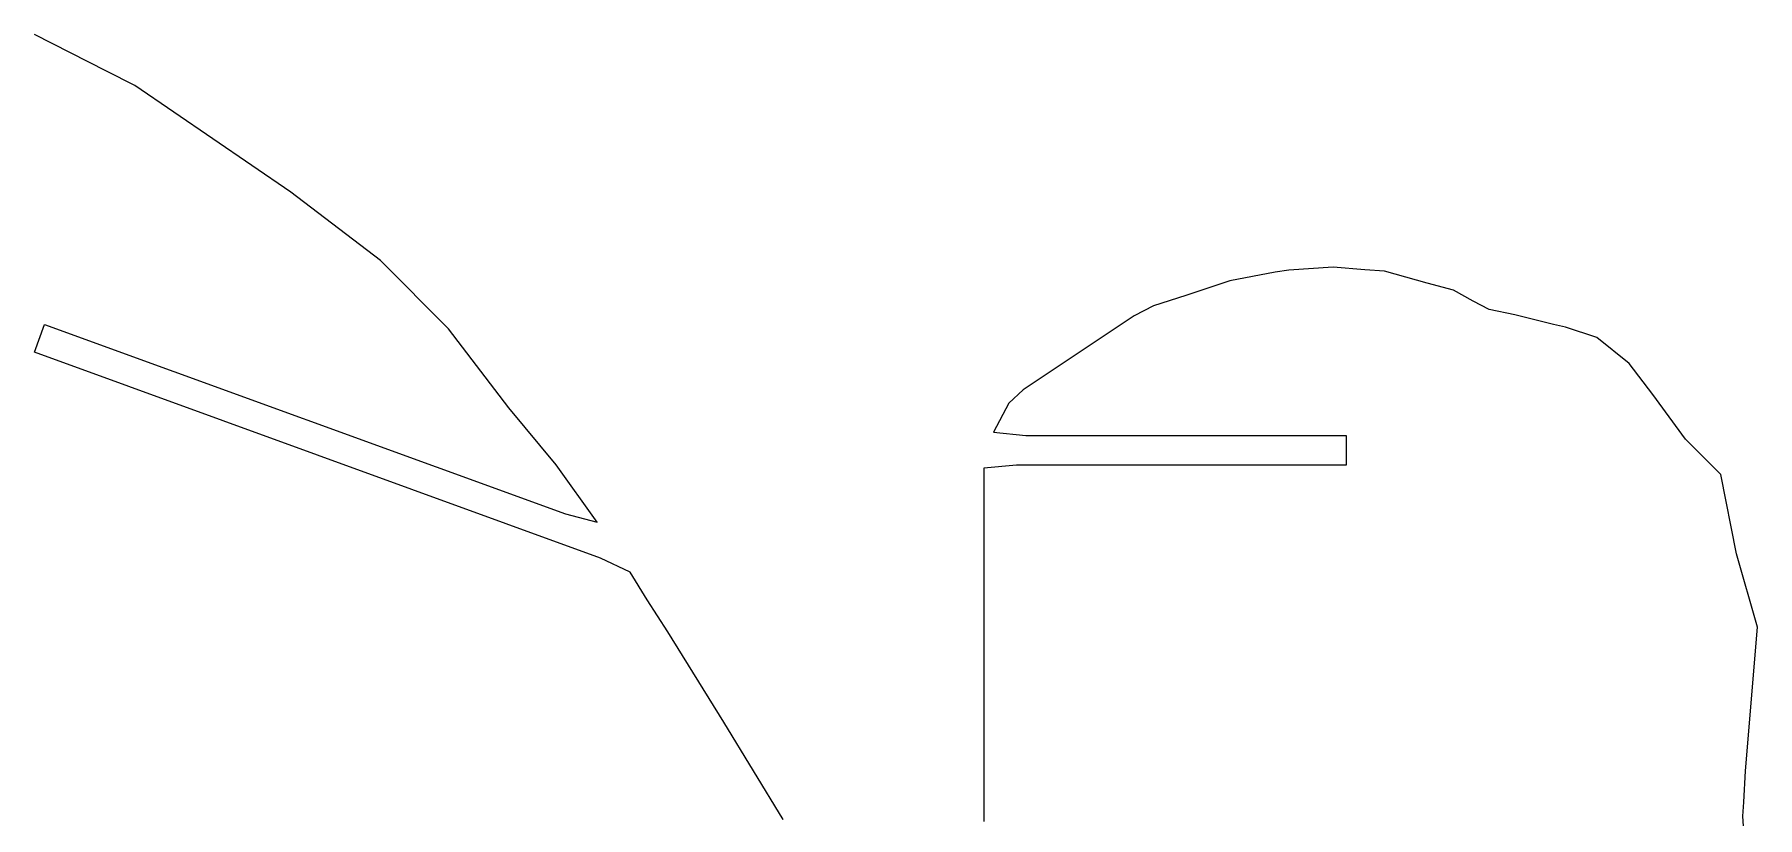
# Model space of a CAD drawing. Header units: inches. Extents: x -5 to 435, y 101 to 362.
# Drawn here: x 196.9 to 433.2, y 248.7 to 356.2 of the extents above; entities that cross this region are included whole.
import ezdxf

# ---------------------------------------------------------------- set-up
doc = ezdxf.new("R2010")
doc.units = ezdxf.units.IN
doc.header["$MEASUREMENT"] = 0
doc.layers.add('boundary', color=7, linetype='Continuous')

# ---------------------------------------------------------------- blocks, each defined once
blk = doc.blocks.new('block 74')
at = {"layer": 'boundary', "color": 5, "lineweight": 25, "true_color": 0x0000ff}
for points in [[(299.57, 248.46), (291.45, 261.83)], [(299.57, 248.46), (291.45, 261.83)], [(291.45, 261.83), (291.45, 261.83)], [(299.57, 248.46), (299.57, 248.46)]]:
    blk.add_lwpolyline(points, dxfattribs=at)
blk = doc.blocks.new('block 75')
at = {"layer": 'boundary', "color": 5, "lineweight": 25, "true_color": 0x0000ff}
for points in [[(291.45, 261.83), (283.76, 274.23)], [(291.45, 261.83), (283.76, 274.23)], [(283.76, 274.23), (283.76, 274.23)], [(291.45, 261.83), (291.45, 261.83)]]:
    blk.add_lwpolyline(points, dxfattribs=at)
blk = doc.blocks.new('block 76')
at = {"layer": 'boundary', "color": 5, "lineweight": 25, "true_color": 0x0000ff}
for points in [[(283.76, 274.23), (280.93, 278.58)], [(283.76, 274.23), (280.93, 278.58)], [(280.93, 278.58), (280.93, 278.58)], [(283.76, 274.23), (283.76, 274.23)]]:
    blk.add_lwpolyline(points, dxfattribs=at)
blk = doc.blocks.new('block 77')
at = {"layer": 'boundary', "color": 5, "lineweight": 25, "true_color": 0x0000ff}
for points in [[(280.93, 278.58), (278.58, 282.38)], [(280.93, 278.58), (278.58, 282.38)], [(278.58, 282.38), (278.58, 282.38)], [(280.93, 278.58), (280.93, 278.58)]]:
    blk.add_lwpolyline(points, dxfattribs=at)
blk = doc.blocks.new('block 78')
at = {"layer": 'boundary', "color": 5, "lineweight": 25, "true_color": 0x0000ff}
for points in [[(278.58, 282.38), (274.54, 284.32)], [(278.58, 282.38), (274.54, 284.32)], [(274.54, 284.32), (274.54, 284.32)], [(278.58, 282.38), (278.58, 282.38)]]:
    blk.add_lwpolyline(points, dxfattribs=at)
blk = doc.blocks.new('block 79')
at = {"layer": 'boundary', "color": 5, "lineweight": 25, "true_color": 0x0000ff}
for points in [[(274.54, 284.32), (196.91, 312.57)], [(274.54, 284.32), (196.91, 312.57)], [(196.91, 312.57), (196.91, 312.57)], [(274.54, 284.32), (274.54, 284.32)]]:
    blk.add_lwpolyline(points, dxfattribs=at)
blk = doc.blocks.new('block 80')
at = {"layer": 'boundary', "color": 5, "lineweight": 25, "true_color": 0x0000ff}
for points in [[(196.91, 312.57), (198.3, 316.38)], [(196.91, 312.57), (198.3, 316.38)], [(198.3, 316.38), (198.3, 316.38)], [(196.91, 312.57), (196.91, 312.57)]]:
    blk.add_lwpolyline(points, dxfattribs=at)
blk = doc.blocks.new('block 81')
at = {"layer": 'boundary', "color": 5, "lineweight": 25, "true_color": 0x0000ff}
for points in [[(198.3, 316.38), (269.72, 290.38)], [(198.3, 316.38), (269.72, 290.38)], [(198.3, 316.38), (198.3, 316.38)], [(269.72, 290.38), (269.72, 290.38)]]:
    blk.add_lwpolyline(points, dxfattribs=at)
blk = doc.blocks.new('block 82')
at = {"layer": 'boundary', "color": 5, "lineweight": 25, "true_color": 0x0000ff}
for points in [[(269.72, 290.38), (274.06, 289.27)], [(269.72, 290.38), (274.06, 289.27)], [(269.72, 290.38), (269.72, 290.38)], [(274.06, 289.27), (274.06, 289.27)]]:
    blk.add_lwpolyline(points, dxfattribs=at)
blk = doc.blocks.new('block 83')
at = {"layer": 'boundary', "color": 5, "lineweight": 25, "true_color": 0x0000ff}
for points in [[(274.06, 289.27), (268.42, 297.14)], [(274.06, 289.27), (268.42, 297.14)], [(268.42, 297.14), (268.42, 297.14)], [(274.06, 289.27), (274.06, 289.27)]]:
    blk.add_lwpolyline(points, dxfattribs=at)
blk = doc.blocks.new('block 84')
at = {"layer": 'boundary', "color": 5, "lineweight": 25, "true_color": 0x0000ff}
for points in [[(268.42, 297.14), (261.95, 304.94)], [(268.42, 297.14), (261.95, 304.94)], [(261.95, 304.94), (261.95, 304.94)], [(268.42, 297.14), (268.42, 297.14)]]:
    blk.add_lwpolyline(points, dxfattribs=at)
blk = doc.blocks.new('block 85')
at = {"layer": 'boundary', "color": 5, "lineweight": 25, "true_color": 0x0000ff}
for points in [[(261.95, 304.94), (253.7, 315.77)], [(261.95, 304.94), (253.7, 315.77)], [(253.7, 315.77), (253.7, 315.77)], [(261.95, 304.94), (261.95, 304.94)]]:
    blk.add_lwpolyline(points, dxfattribs=at)
blk = doc.blocks.new('block 86')
at = {"layer": 'boundary', "color": 5, "lineweight": 25, "true_color": 0x0000ff}
for points in [[(253.7, 315.77), (244.37, 325.14)], [(253.7, 315.77), (244.37, 325.14)], [(244.37, 325.14), (244.37, 325.14)], [(253.7, 315.77), (253.7, 315.77)]]:
    blk.add_lwpolyline(points, dxfattribs=at)
blk = doc.blocks.new('block 87')
at = {"layer": 'boundary', "color": 5, "lineweight": 25, "true_color": 0x0000ff}
for points in [[(244.37, 325.14), (232.04, 334.51)], [(244.37, 325.14), (232.04, 334.51)], [(232.04, 334.51), (232.04, 334.51)], [(244.37, 325.14), (244.37, 325.14)]]:
    blk.add_lwpolyline(points, dxfattribs=at)
blk = doc.blocks.new('block 88')
at = {"layer": 'boundary', "color": 5, "lineweight": 25, "true_color": 0x0000ff}
for points in [[(232.04, 334.51), (210.69, 349.14)], [(232.04, 334.51), (210.69, 349.14)], [(210.69, 349.14), (210.69, 349.14)], [(232.04, 334.51), (232.04, 334.51)]]:
    blk.add_lwpolyline(points, dxfattribs=at)
blk = doc.blocks.new('block 89')
at = {"layer": 'boundary', "color": 5, "lineweight": 25, "true_color": 0x0000ff}
for points in [[(210.69, 349.14), (206.78, 351.14)], [(210.69, 349.14), (206.78, 351.14)], [(206.78, 351.14), (206.78, 351.14)], [(210.69, 349.14), (210.69, 349.14)]]:
    blk.add_lwpolyline(points, dxfattribs=at)
blk = doc.blocks.new('block 90')
at = {"layer": 'boundary', "color": 5, "lineweight": 25, "true_color": 0x0000ff}
for points in [[(206.78, 351.14), (196.9, 356.16)], [(206.78, 351.14), (196.9, 356.16)], [(196.9, 356.16), (196.9, 356.16)], [(206.78, 351.14), (206.78, 351.14)]]:
    blk.add_lwpolyline(points, dxfattribs=at)
blk = doc.blocks.new('block 149')
at = {"layer": 'boundary', "color": 5, "lineweight": 25, "true_color": 0x0000ff}
for points in [[(327.08, 296.65), (327.08, 248.2)], [(327.08, 296.65), (327.08, 248.2)], [(327.08, 296.65), (327.08, 296.65)], [(327.08, 248.2), (327.08, 248.2)]]:
    blk.add_lwpolyline(points, dxfattribs=at)
blk = doc.blocks.new('block 201')
at = {"layer": 'boundary', "color": 5, "lineweight": 25, "true_color": 0x0000ff}
for points in [[(431.7, 240.76), (431.16, 248.91)], [(431.7, 240.76), (431.16, 248.91)], [(431.16, 248.91), (431.16, 248.91)], [(431.7, 240.76), (431.7, 240.76)]]:
    blk.add_lwpolyline(points, dxfattribs=at)
blk = doc.blocks.new('block 202')
at = {"layer": 'boundary', "color": 5, "lineweight": 25, "true_color": 0x0000ff}
for points in [[(431.16, 248.91), (431.3, 250.85)], [(431.16, 248.91), (431.3, 250.85)], [(431.3, 250.85), (431.3, 250.85)], [(431.16, 248.91), (431.16, 248.91)]]:
    blk.add_lwpolyline(points, dxfattribs=at)
blk = doc.blocks.new('block 203')
at = {"layer": 'boundary', "color": 5, "lineweight": 25, "true_color": 0x0000ff}
for points in [[(431.3, 250.85), (431.51, 255.13)], [(431.3, 250.85), (431.51, 255.13)], [(431.51, 255.13), (431.51, 255.13)], [(431.3, 250.85), (431.3, 250.85)]]:
    blk.add_lwpolyline(points, dxfattribs=at)
blk = doc.blocks.new('block 204')
at = {"layer": 'boundary', "color": 5, "lineweight": 25, "true_color": 0x0000ff}
for points in [[(431.51, 255.13), (433.17, 274.87)], [(431.51, 255.13), (433.17, 274.87)], [(433.17, 274.87), (433.17, 274.87)], [(431.51, 255.13), (431.51, 255.13)]]:
    blk.add_lwpolyline(points, dxfattribs=at)
blk = doc.blocks.new('block 205')
at = {"layer": 'boundary', "color": 5, "lineweight": 25, "true_color": 0x0000ff}
for points in [[(433.17, 274.87), (430.26, 284.92)], [(433.17, 274.87), (430.26, 284.92)], [(430.26, 284.92), (430.26, 284.92)], [(433.17, 274.87), (433.17, 274.87)]]:
    blk.add_lwpolyline(points, dxfattribs=at)
blk = doc.blocks.new('block 206')
at = {"layer": 'boundary', "color": 5, "lineweight": 25, "true_color": 0x0000ff}
for points in [[(430.26, 284.92), (428.13, 295.81)], [(430.26, 284.92), (428.13, 295.81)], [(428.13, 295.81), (428.13, 295.81)], [(430.26, 284.92), (430.26, 284.92)]]:
    blk.add_lwpolyline(points, dxfattribs=at)
blk = doc.blocks.new('block 207')
at = {"layer": 'boundary', "color": 5, "lineweight": 25, "true_color": 0x0000ff}
for points in [[(428.13, 295.81), (423.27, 300.62)], [(428.13, 295.81), (423.27, 300.62)], [(423.27, 300.62), (423.27, 300.62)], [(428.13, 295.81), (428.13, 295.81)]]:
    blk.add_lwpolyline(points, dxfattribs=at)
blk = doc.blocks.new('block 208')
at = {"layer": 'boundary', "color": 5, "lineweight": 25, "true_color": 0x0000ff}
for points in [[(423.27, 300.62), (418.81, 306.78)], [(423.27, 300.62), (418.81, 306.78)], [(418.81, 306.78), (418.81, 306.78)], [(423.27, 300.62), (423.27, 300.62)]]:
    blk.add_lwpolyline(points, dxfattribs=at)
blk = doc.blocks.new('block 209')
at = {"layer": 'boundary', "color": 5, "lineweight": 25, "true_color": 0x0000ff}
for points in [[(418.81, 306.78), (415.56, 311.02)], [(418.81, 306.78), (415.56, 311.02)], [(415.56, 311.02), (415.56, 311.02)], [(418.81, 306.78), (418.81, 306.78)]]:
    blk.add_lwpolyline(points, dxfattribs=at)
blk = doc.blocks.new('block 210')
at = {"layer": 'boundary', "color": 5, "lineweight": 25, "true_color": 0x0000ff}
for points in [[(415.56, 311.02), (411.15, 314.6)], [(415.56, 311.02), (411.15, 314.6)], [(411.15, 314.6), (411.15, 314.6)], [(415.56, 311.02), (415.56, 311.02)]]:
    blk.add_lwpolyline(points, dxfattribs=at)
blk = doc.blocks.new('block 211')
at = {"layer": 'boundary', "color": 5, "lineweight": 25, "true_color": 0x0000ff}
for points in [[(411.15, 314.6), (406.84, 315.99)], [(411.15, 314.6), (406.84, 315.99)], [(406.84, 315.99), (406.84, 315.99)], [(411.15, 314.6), (411.15, 314.6)]]:
    blk.add_lwpolyline(points, dxfattribs=at)
blk = doc.blocks.new('block 212')
at = {"layer": 'boundary', "color": 5, "lineweight": 25, "true_color": 0x0000ff}
for points in [[(406.84, 315.99), (405.19, 316.37)], [(406.84, 315.99), (405.19, 316.37)], [(405.19, 316.37), (405.19, 316.37)], [(406.84, 315.99), (406.84, 315.99)]]:
    blk.add_lwpolyline(points, dxfattribs=at)
blk = doc.blocks.new('block 213')
at = {"layer": 'boundary', "color": 5, "lineweight": 25, "true_color": 0x0000ff}
for points in [[(405.19, 316.37), (399.89, 317.69)], [(405.19, 316.37), (399.89, 317.69)], [(399.89, 317.69), (399.89, 317.69)], [(405.19, 316.37), (405.19, 316.37)]]:
    blk.add_lwpolyline(points, dxfattribs=at)
blk = doc.blocks.new('block 214')
at = {"layer": 'boundary', "color": 5, "lineweight": 25, "true_color": 0x0000ff}
for points in [[(399.89, 317.69), (396.35, 318.42)], [(399.89, 317.69), (396.35, 318.42)], [(396.35, 318.42), (396.35, 318.42)], [(399.89, 317.69), (399.89, 317.69)]]:
    blk.add_lwpolyline(points, dxfattribs=at)
blk = doc.blocks.new('block 215')
at = {"layer": 'boundary', "color": 5, "lineweight": 25, "true_color": 0x0000ff}
for points in [[(396.35, 318.42), (394.19, 319.56)], [(396.35, 318.42), (394.19, 319.56)], [(394.19, 319.56), (394.19, 319.56)], [(396.35, 318.42), (396.35, 318.42)]]:
    blk.add_lwpolyline(points, dxfattribs=at)
blk = doc.blocks.new('block 216')
at = {"layer": 'boundary', "color": 5, "lineweight": 25, "true_color": 0x0000ff}
for points in [[(394.19, 319.56), (391.46, 321.06)], [(394.19, 319.56), (391.46, 321.06)], [(391.46, 321.06), (391.46, 321.06)], [(394.19, 319.56), (394.19, 319.56)]]:
    blk.add_lwpolyline(points, dxfattribs=at)
blk = doc.blocks.new('block 217')
at = {"layer": 'boundary', "color": 5, "lineweight": 25, "true_color": 0x0000ff}
for points in [[(391.46, 321.06), (387.88, 322.04)], [(391.46, 321.06), (387.88, 322.04)], [(387.88, 322.04), (387.88, 322.04)], [(391.46, 321.06), (391.46, 321.06)]]:
    blk.add_lwpolyline(points, dxfattribs=at)
blk = doc.blocks.new('block 218')
at = {"layer": 'boundary', "color": 5, "lineweight": 25, "true_color": 0x0000ff}
for points in [[(387.88, 322.04), (382.04, 323.69)], [(387.88, 322.04), (382.04, 323.69)], [(382.04, 323.69), (382.04, 323.69)], [(387.88, 322.04), (387.88, 322.04)]]:
    blk.add_lwpolyline(points, dxfattribs=at)
blk = doc.blocks.new('block 219')
at = {"layer": 'boundary', "color": 5, "lineweight": 25, "true_color": 0x0000ff}
for points in [[(382.04, 323.69), (379.34, 323.85)], [(382.04, 323.69), (379.34, 323.85)], [(379.34, 323.85), (379.34, 323.85)], [(382.04, 323.69), (382.04, 323.69)]]:
    blk.add_lwpolyline(points, dxfattribs=at)
blk = doc.blocks.new('block 220')
at = {"layer": 'boundary', "color": 5, "lineweight": 25, "true_color": 0x0000ff}
for points in [[(379.34, 323.85), (374.99, 324.24)], [(379.34, 323.85), (374.99, 324.24)], [(374.99, 324.24), (374.99, 324.24)], [(379.34, 323.85), (379.34, 323.85)]]:
    blk.add_lwpolyline(points, dxfattribs=at)
blk = doc.blocks.new('block 221')
at = {"layer": 'boundary', "color": 5, "lineweight": 25, "true_color": 0x0000ff}
for points in [[(374.99, 324.24), (368.92, 323.83)], [(374.99, 324.24), (368.92, 323.83)], [(368.92, 323.83), (368.92, 323.83)], [(374.99, 324.24), (374.99, 324.24)]]:
    blk.add_lwpolyline(points, dxfattribs=at)
blk = doc.blocks.new('block 222')
at = {"layer": 'boundary', "color": 5, "lineweight": 25, "true_color": 0x0000ff}
for points in [[(368.92, 323.83), (367.04, 323.54)], [(368.92, 323.83), (367.04, 323.54)], [(368.92, 323.83), (368.92, 323.83)], [(367.04, 323.54), (367.04, 323.54)]]:
    blk.add_lwpolyline(points, dxfattribs=at)
blk = doc.blocks.new('block 223')
at = {"layer": 'boundary', "color": 5, "lineweight": 25, "true_color": 0x0000ff}
for points in [[(367.04, 323.54), (360.83, 322.36)], [(367.04, 323.54), (360.83, 322.36)], [(360.83, 322.36), (360.83, 322.36)], [(367.04, 323.54), (367.04, 323.54)]]:
    blk.add_lwpolyline(points, dxfattribs=at)
blk = doc.blocks.new('block 224')
at = {"layer": 'boundary', "color": 5, "lineweight": 25, "true_color": 0x0000ff}
for points in [[(360.83, 322.36), (354.79, 320.35)], [(360.83, 322.36), (354.79, 320.35)], [(360.83, 322.36), (360.83, 322.36)], [(354.79, 320.35), (354.79, 320.35)]]:
    blk.add_lwpolyline(points, dxfattribs=at)
blk = doc.blocks.new('block 225')
at = {"layer": 'boundary', "color": 5, "lineweight": 25, "true_color": 0x0000ff}
for points in [[(354.79, 320.35), (350.33, 318.93)], [(354.79, 320.35), (350.33, 318.93)], [(354.79, 320.35), (354.79, 320.35)], [(350.33, 318.93), (350.33, 318.93)]]:
    blk.add_lwpolyline(points, dxfattribs=at)
blk = doc.blocks.new('block 226')
at = {"layer": 'boundary', "color": 5, "lineweight": 25, "true_color": 0x0000ff}
for points in [[(350.33, 318.93), (347.67, 317.55)], [(350.33, 318.93), (347.67, 317.55)], [(347.67, 317.55), (347.67, 317.55)], [(350.33, 318.93), (350.33, 318.93)]]:
    blk.add_lwpolyline(points, dxfattribs=at)
blk = doc.blocks.new('block 227')
at = {"layer": 'boundary', "color": 5, "lineweight": 25, "true_color": 0x0000ff}
for points in [[(347.67, 317.55), (339.34, 311.97)], [(347.67, 317.55), (339.34, 311.97)], [(347.67, 317.55), (347.67, 317.55)], [(339.34, 311.97), (339.34, 311.97)]]:
    blk.add_lwpolyline(points, dxfattribs=at)
blk = doc.blocks.new('block 228')
at = {"layer": 'boundary', "color": 5, "lineweight": 25, "true_color": 0x0000ff}
for points in [[(339.34, 311.97), (332.46, 307.41)], [(339.34, 311.97), (332.46, 307.41)], [(339.34, 311.97), (339.34, 311.97)], [(332.46, 307.41), (332.46, 307.41)]]:
    blk.add_lwpolyline(points, dxfattribs=at)
blk = doc.blocks.new('block 229')
at = {"layer": 'boundary', "color": 5, "lineweight": 25, "true_color": 0x0000ff}
for points in [[(332.46, 307.41), (330.52, 305.6)], [(332.46, 307.41), (330.52, 305.6)], [(332.46, 307.41), (332.46, 307.41)], [(330.52, 305.6), (330.52, 305.6)]]:
    blk.add_lwpolyline(points, dxfattribs=at)
blk = doc.blocks.new('block 230')
at = {"layer": 'boundary', "color": 5, "lineweight": 25, "true_color": 0x0000ff}
for points in [[(330.52, 305.6), (328.4, 301.58)], [(330.52, 305.6), (328.4, 301.58)], [(330.52, 305.6), (330.52, 305.6)], [(328.4, 301.58), (328.4, 301.58)]]:
    blk.add_lwpolyline(points, dxfattribs=at)
blk = doc.blocks.new('block 231')
at = {"layer": 'boundary', "color": 5, "lineweight": 25, "true_color": 0x0000ff}
for points in [[(328.4, 301.58), (332.85, 301.14)], [(328.4, 301.58), (332.85, 301.14)], [(328.4, 301.58), (328.4, 301.58)], [(332.85, 301.14), (332.85, 301.14)]]:
    blk.add_lwpolyline(points, dxfattribs=at)
blk = doc.blocks.new('block 232')
at = {"layer": 'boundary', "color": 5, "lineweight": 25, "true_color": 0x0000ff}
for points in [[(332.85, 301.14), (376.78, 301.14)], [(332.85, 301.14), (376.78, 301.14)], [(332.85, 301.14), (332.85, 301.14)], [(376.78, 301.14), (376.78, 301.14)]]:
    blk.add_lwpolyline(points, dxfattribs=at)
blk = doc.blocks.new('block 233')
at = {"layer": 'boundary', "color": 5, "lineweight": 25, "true_color": 0x0000ff}
for points in [[(376.78, 301.14), (376.78, 297.09)], [(376.78, 301.14), (376.78, 297.09)], [(376.78, 301.14), (376.78, 301.14)], [(376.78, 297.09), (376.78, 297.09)]]:
    blk.add_lwpolyline(points, dxfattribs=at)
blk = doc.blocks.new('block 234')
at = {"layer": 'boundary', "color": 5, "lineweight": 25, "true_color": 0x0000ff}
for points in [[(376.78, 297.09), (331.54, 297.09)], [(376.78, 297.09), (331.54, 297.09)], [(331.54, 297.09), (331.54, 297.09)], [(376.78, 297.09), (376.78, 297.09)]]:
    blk.add_lwpolyline(points, dxfattribs=at)
blk = doc.blocks.new('block 235')
at = {"layer": 'boundary', "color": 5, "lineweight": 25, "true_color": 0x0000ff}
for points in [[(331.54, 297.09), (327.08, 296.65)], [(331.54, 297.09), (327.08, 296.65)], [(327.08, 296.65), (327.08, 296.65)], [(331.54, 297.09), (331.54, 297.09)]]:
    blk.add_lwpolyline(points, dxfattribs=at)

msp = doc.modelspace()

# ---------------------------------------------------------------- block references
at = {"layer": 'boundary'}
for name in ['block 90', 'block 89', 'block 88', 'block 87', 'block 86', 'block 222', 'block 221', 'block 220', 'block 219', 'block 218', 'block 224', 'block 223', 'block 217', 'block 225', 'block 216', 'block 215', 'block 227', 'block 226', 'block 214', 'block 213', 'block 80', 'block 81', 'block 85', 'block 212', 'block 211', 'block 210', 'block 79', 'block 228', 'block 209', 'block 229', 'block 84', 'block 230', 'block 208', 'block 231', 'block 232', 'block 233', 'block 207', 'block 83', 'block 235', 'block 149', 'block 234', 'block 206', 'block 82', 'block 78', 'block 205', 'block 77', 'block 76', 'block 75', 'block 204', 'block 74', 'block 203', 'block 202', 'block 201']:
    msp.add_blockref(name, (0, 0), dxfattribs=at)

doc.saveas('drawing.dxf')
